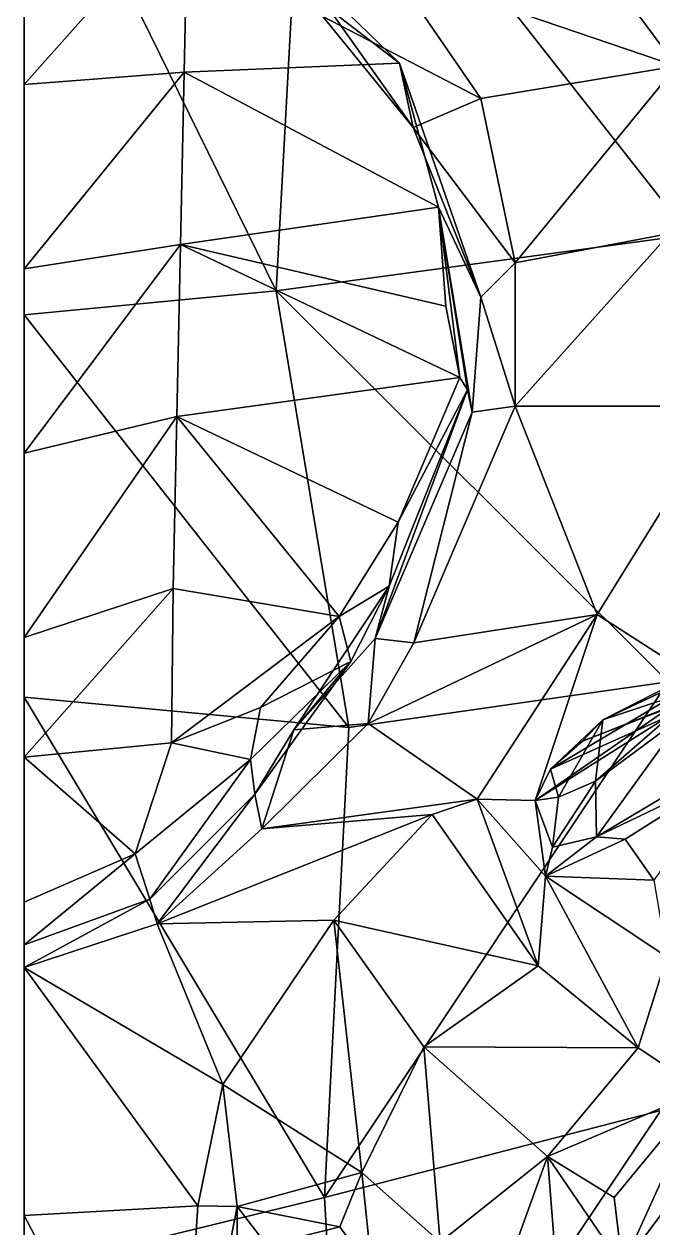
# Model space of a CAD drawing. Header units: metres. Extents: x -8 to 93, y -165 to 99.
# Drawn here: x 0 to 31.1, y -49.3 to 10.2 of the extents above; entities that cross this region are included whole.
import ezdxf

# ---------------------------------------------------------------- set-up
doc = ezdxf.new("R2010")
doc.units = ezdxf.units.M

msp = doc.modelspace()

# ---------------------------------------------------------------- linework, layer by layer
at = {"layer": 'skull_half'}
for points in [[(27.605, 31.598, 243.505), (32.267, 8.103, 250.325), (23.176, 20.342, 244.841)], [(27.605, 31.598, 243.505), (40.96, 21.846, 243.767), (32.267, 8.103, 250.325)], [(13.957, 23.883, 402.693), (0.021, 22.351, 403.947), (12.484, -3.002, 411.061)], [(13.957, 23.883, 402.693), (12.484, -3.002, 411.061), (32.892, -0.225, 405.591)], [(13.957, 23.883, 402.693), (32.892, -0.225, 405.591), (36.945, 21.2, 398.764)], [(0.021, 22.351, 403.947), (0.021, -4.193, 412.015), (12.484, -3.002, 411.061)], [(23.176, 20.342, 244.841), (32.267, 8.103, 250.325), (18.218, 12.898, 240.301)], [(8.111, 16.307, 246.311), (7.932, 7.802, 252.162), (0.021, 7.192, 251.586)], [(8.111, 16.307, 246.311), (0.021, 7.192, 251.586), (0.021, 16.303, 246.002)], [(8.111, 16.307, 246.311), (18.577, 8.246, 251.168), (7.932, 7.802, 252.162)], [(8.111, 16.307, 246.311), (13.534, 13.152, 249.094), (18.577, 8.246, 251.168)], [(14.794, 10.567, 242.1), (19.257, 5.072, 244.876), (13.534, 13.152, 249.094)], [(19.257, 5.072, 244.876), (18.577, 8.246, 251.168), (13.534, 13.152, 249.094)], [(18.218, 12.898, 240.301), (22.608, 6.503, 243.845), (14.794, 10.567, 242.1)], [(18.218, 12.898, 240.301), (32.267, 8.103, 250.325), (22.608, 6.503, 243.845)], [(14.794, 10.567, 242.1), (22.608, 6.503, 243.845), (19.257, 5.072, 244.876)], [(7.932, 7.802, 252.162), (7.753, -0.704, 258.014), (0.021, -1.919, 257.17)], [(7.932, 7.802, 252.162), (0.021, -1.919, 257.17), (0.021, 7.192, 251.586)], [(7.932, 7.802, 252.162), (20.5, 1.13, 253.294), (7.753, -0.704, 258.014)], [(18.577, 8.246, 251.168), (20.5, 1.13, 253.294), (7.932, 7.802, 252.162)], [(19.257, 5.072, 244.876), (22.608, -3.308, 244.883), (18.577, 8.246, 251.168)], [(22.608, -3.308, 244.883), (20.5, 1.13, 253.294), (18.577, 8.246, 251.168)], [(32.267, 8.103, 250.325), (24.298, -1.622, 245.483), (22.608, 6.503, 243.845)], [(24.298, -1.622, 245.483), (32.267, 8.103, 250.325), (31.946, -0.164, 252.778)], [(22.608, 6.503, 243.845), (24.298, -1.622, 245.483), (19.257, 5.072, 244.876)], [(19.257, 5.072, 244.876), (24.298, -1.622, 245.483), (22.608, -3.308, 244.883)], [(20.874, -3.75, 259.742), (7.753, -0.704, 258.014), (20.5, 1.13, 253.294)], [(20.5, 1.13, 253.294), (21.567, -7.276, 266.289), (20.874, -3.75, 259.742)], [(22.168, -9.004, 243.621), (20.5, 1.13, 253.294), (22.608, -3.308, 244.883)], [(22.168, -9.004, 243.621), (21.938, -7.895, 249.981), (20.5, 1.13, 253.294)], [(21.938, -7.895, 249.981), (21.567, -7.276, 266.289), (20.5, 1.13, 253.294)], [(32.892, -0.225, 405.591), (12.484, -3.002, 411.061), (31.863, -22.322, 408.896)], [(31.946, -0.164, 252.778), (24.292, -8.709, 243.819), (24.298, -1.622, 245.483)], [(31.946, -0.164, 252.778), (34.738, -8.704, 249.945), (24.292, -8.709, 243.819)], [(7.753, -0.704, 258.014), (7.575, -9.21, 263.865), (0.021, -11.03, 262.754)], [(7.753, -0.704, 258.014), (0.021, -11.03, 262.754), (0.021, -1.919, 257.17)], [(7.753, -0.704, 258.014), (21.567, -7.276, 266.289), (7.575, -9.21, 263.865)], [(21.567, -7.276, 266.289), (7.753, -0.704, 258.014), (20.874, -3.75, 259.742)], [(24.298, -1.622, 245.483), (24.292, -8.709, 243.819), (22.608, -3.308, 244.883)], [(12.484, -3.002, 411.061), (0.021, -4.193, 412.015), (16.069, -24.59, 414.029)], [(12.484, -3.002, 411.061), (16.069, -24.59, 414.029), (31.863, -22.322, 408.896)], [(22.608, -3.308, 244.883), (24.292, -8.709, 243.819), (22.168, -9.004, 243.621)], [(0.021, -4.193, 412.015), (0.021, -23.083, 415.22), (16.069, -24.59, 414.029)], [(21.567, -7.276, 266.289), (18.514, -14.441, 269.033), (7.575, -9.21, 263.865)], [(21.938, -7.895, 249.981), (18.514, -14.441, 269.033), (21.567, -7.276, 266.289)], [(22.168, -9.004, 243.621), (17.383, -20.176, 245.837), (21.938, -7.895, 249.981)], [(17.383, -20.176, 245.837), (18.07, -17.601, 253.806), (21.938, -7.895, 249.981)], [(21.938, -7.895, 249.981), (18.07, -17.601, 253.806), (18.514, -14.441, 269.033)], [(24.292, -8.709, 243.819), (19.282, -20.402, 247.765), (22.168, -9.004, 243.621)], [(24.292, -8.709, 243.819), (28.355, -18.999, 259.555), (19.282, -20.402, 247.765)], [(34.738, -8.704, 249.945), (28.355, -18.999, 259.555), (24.292, -8.709, 243.819)], [(34.738, -8.704, 249.945), (34.048, -22.654, 260.294), (28.355, -18.999, 259.555)], [(7.575, -9.21, 263.865), (7.396, -17.715, 269.717), (0.021, -20.141, 268.338)], [(7.575, -9.21, 263.865), (0.021, -20.141, 268.338), (0.021, -11.03, 262.754)], [(7.575, -9.21, 263.865), (15.598, -19.098, 270.56), (7.396, -17.715, 269.717)], [(7.575, -9.21, 263.865), (18.514, -14.441, 269.033), (15.598, -19.098, 270.56)], [(22.168, -9.004, 243.621), (19.282, -20.402, 247.765), (17.383, -20.176, 245.837)], [(18.07, -17.601, 253.806), (15.598, -19.098, 270.56), (18.514, -14.441, 269.033)], [(7.396, -17.715, 269.717), (7.31, -25.342, 275.486), (0.021, -26.047, 273.975)], [(7.396, -17.715, 269.717), (0.021, -26.047, 273.975), (0.021, -20.141, 268.338)], [(7.396, -17.715, 269.717), (15.598, -19.098, 270.56), (7.31, -25.342, 275.486)], [(17.383, -20.176, 245.837), (13.359, -24.692, 250.733), (18.07, -17.601, 253.806)], [(13.359, -24.692, 250.733), (16.171, -21.319, 258.08), (18.07, -17.601, 253.806)], [(18.07, -17.601, 253.806), (16.171, -21.319, 258.08), (15.598, -19.098, 270.56)], [(28.355, -18.999, 259.555), (22.419, -28.133, 268.409), (17.039, -24.388, 250.452)], [(28.355, -18.999, 259.555), (17.039, -24.388, 250.452), (19.282, -20.402, 247.765)], [(28.355, -18.999, 259.555), (25.293, -28.186, 268.153), (22.419, -28.133, 268.409)], [(28.355, -18.999, 259.555), (34.048, -22.654, 260.294), (25.293, -28.186, 268.153)], [(39.391, -20.636, 264.34), (39.046, -18.901, 271.492), (28.63, -24.211, 271.553)], [(39.046, -18.901, 271.492), (35.423, -21.002, 272.969), (28.63, -24.211, 271.553)], [(15.598, -19.098, 270.56), (11.713, -23.592, 275.412), (7.31, -25.342, 275.486)], [(16.171, -21.319, 258.08), (11.713, -23.592, 275.412), (15.598, -19.098, 270.56)], [(17.383, -20.176, 245.837), (17.039, -24.388, 250.452), (13.359, -24.692, 250.733)], [(19.282, -20.402, 247.765), (17.039, -24.388, 250.452), (17.383, -20.176, 245.837)], [(36.758, -20.259, 263.502), (25.293, -28.186, 268.153), (34.048, -22.654, 260.294)], [(36.758, -20.259, 263.502), (26.037, -26.642, 270.708), (25.293, -28.186, 268.153)], [(36.758, -20.259, 263.502), (38.266, -21.161, 263.515), (26.037, -26.642, 270.708)], [(39.391, -20.636, 264.34), (27.621, -25.251, 271.204), (38.266, -21.161, 263.515)], [(39.391, -20.636, 264.34), (28.63, -24.211, 271.553), (27.621, -25.251, 271.204)], [(16.171, -21.319, 258.08), (11.422, -27.883, 251.184), (11.218, -26.157, 257.088)], [(16.171, -21.319, 258.08), (11.218, -26.157, 257.088), (11.713, -23.592, 275.412)], [(13.359, -24.692, 250.733), (11.422, -27.883, 251.184), (16.171, -21.319, 258.08)], [(38.266, -21.161, 263.515), (27.621, -25.251, 271.204), (26.037, -26.642, 270.708)], [(35.423, -21.002, 272.969), (32.669, -23.979, 274.087), (28.266, -27.24, 274.355)], [(35.423, -21.002, 272.969), (28.266, -27.24, 274.355), (28.63, -24.211, 271.553)], [(31.863, -22.322, 408.896), (14.871, -47.815, 414.204), (31.501, -43.517, 409.892)], [(31.863, -22.322, 408.896), (16.069, -24.59, 414.029), (14.871, -47.815, 414.204)], [(0.021, -23.083, 415.22), (14.871, -47.815, 414.204), (16.069, -24.59, 414.029)], [(0.021, -23.083, 415.22), (0.021, -51.436, 414.779), (14.871, -47.815, 414.204)], [(11.713, -23.592, 275.412), (11.218, -26.157, 257.088), (7.31, -25.342, 275.486)], [(22.419, -28.133, 268.409), (11.777, -29.595, 253.285), (17.039, -24.388, 250.452)], [(17.039, -24.388, 250.452), (11.777, -29.595, 253.285), (13.359, -24.692, 250.733)], [(28.63, -24.211, 271.553), (26.037, -26.642, 270.708), (27.621, -25.251, 271.204)], [(26.037, -26.642, 270.708), (28.63, -24.211, 271.553), (26.439, -28.022, 273.219)], [(28.63, -24.211, 271.553), (28.266, -27.24, 274.355), (26.439, -28.022, 273.219)], [(32.669, -23.979, 274.087), (28.315, -29.994, 269.248), (28.266, -27.24, 274.355)], [(34.159, -26.514, 270.465), (28.315, -29.994, 269.248), (32.669, -23.979, 274.087)], [(13.359, -24.692, 250.733), (11.777, -29.595, 253.285), (11.422, -27.883, 251.184)], [(7.31, -25.342, 275.486), (5.516, -30.825, 256.991), (0.021, -26.047, 273.975)], [(11.218, -26.157, 257.088), (5.516, -30.825, 256.991), (7.31, -25.342, 275.486)], [(5.516, -30.825, 256.991), (0.021, -33.217, 258.761), (0.021, -26.047, 273.975)], [(11.218, -26.157, 257.088), (6.243, -33.06, 252.982), (5.516, -30.825, 256.991)], [(11.422, -27.883, 251.184), (6.243, -33.06, 252.982), (11.218, -26.157, 257.088)], [(25.293, -28.186, 268.153), (26.037, -26.642, 270.708), (26.439, -28.022, 273.219)], [(35.007, -26.778, 269.279), (28.315, -29.994, 269.248), (34.159, -26.514, 270.465)], [(28.266, -27.24, 274.355), (26.15, -30.497, 270.552), (26.439, -28.022, 273.219)], [(28.315, -29.994, 269.248), (26.15, -30.497, 270.552), (28.266, -27.24, 274.355)], [(35.007, -26.778, 269.279), (29.734, -30.108, 268.402), (28.315, -29.994, 269.248)], [(35.007, -26.778, 269.279), (31.147, -32.136, 268.446), (29.734, -30.108, 268.402)], [(11.422, -27.883, 251.184), (6.603, -34.282, 255.793), (6.243, -33.06, 252.982)], [(11.777, -29.595, 253.285), (6.603, -34.282, 255.793), (11.422, -27.883, 251.184)], [(22.419, -28.133, 268.409), (20.191, -28.889, 268.097), (11.777, -29.595, 253.285)], [(22.419, -28.133, 268.409), (25.44, -36.355, 274.602), (20.191, -28.889, 268.097)], [(22.419, -28.133, 268.409), (25.798, -31.934, 272.225), (25.44, -36.355, 274.602)], [(25.798, -31.934, 272.225), (22.419, -28.133, 268.409), (25.293, -28.186, 268.153)], [(25.293, -28.186, 268.153), (26.439, -28.022, 273.219), (26.15, -30.497, 270.552)], [(26.15, -30.497, 270.552), (25.798, -31.934, 272.225), (25.293, -28.186, 268.153)], [(6.603, -34.282, 255.793), (20.191, -28.889, 268.097), (15.335, -34.098, 266.49)], [(20.191, -28.889, 268.097), (6.603, -34.282, 255.793), (11.777, -29.595, 253.285)], [(20.191, -28.889, 268.097), (25.44, -36.355, 274.602), (15.335, -34.098, 266.49)], [(28.315, -29.994, 269.248), (25.798, -31.934, 272.225), (26.15, -30.497, 270.552)], [(28.315, -29.994, 269.248), (29.734, -30.108, 268.402), (25.798, -31.934, 272.225)], [(29.734, -30.108, 268.402), (31.147, -32.136, 268.446), (25.798, -31.934, 272.225)], [(6.243, -33.06, 252.982), (0.021, -35.329, 253.081), (5.516, -30.825, 256.991)], [(5.516, -30.825, 256.991), (0.021, -35.329, 253.081), (0.021, -33.217, 258.761)], [(25.798, -31.934, 272.225), (30.373, -40.415, 276.396), (25.44, -36.355, 274.602)], [(25.798, -31.934, 272.225), (31.147, -32.136, 268.446), (31.804, -35.917, 269.895)], [(31.804, -35.917, 269.895), (30.373, -40.415, 276.396), (25.798, -31.934, 272.225)], [(6.603, -34.282, 255.793), (0.021, -36.453, 257.678), (6.243, -33.06, 252.982)], [(6.243, -33.06, 252.982), (0.021, -36.453, 257.678), (0.021, -35.329, 253.081)], [(9.841, -42.233, 265.736), (0.021, -36.453, 257.678), (6.603, -34.282, 255.793)], [(6.603, -34.282, 255.793), (15.335, -34.098, 266.49), (9.841, -42.233, 265.736)], [(9.841, -42.233, 265.736), (15.335, -34.098, 266.49), (16.716, -46.576, 276.98)], [(25.44, -36.355, 274.602), (19.789, -40.365, 275.932), (15.335, -34.098, 266.49)], [(15.335, -34.098, 266.49), (19.789, -40.365, 275.932), (16.716, -46.576, 276.98)], [(33.561, -42.531, 282.11), (30.373, -40.415, 276.396), (31.804, -35.917, 269.895)], [(0.021, -36.453, 257.678), (9.841, -42.233, 265.736), (8.608, -48.226, 268.796)], [(0.021, -36.453, 257.678), (8.608, -48.226, 268.796), (0.021, -48.704, 264.921)], [(25.44, -36.355, 274.602), (30.373, -40.415, 276.396), (19.789, -40.365, 275.932)], [(19.789, -40.365, 275.932), (20.594, -50.028, 279.134), (16.716, -46.576, 276.98)], [(19.789, -40.365, 275.932), (25.899, -45.787, 278.825), (20.594, -50.028, 279.134)], [(19.789, -40.365, 275.932), (30.373, -40.415, 276.396), (25.899, -45.787, 278.825)], [(33.561, -42.531, 282.11), (25.899, -45.787, 278.825), (30.373, -40.415, 276.396)], [(9.841, -42.233, 265.736), (10.549, -48.261, 275.725), (8.608, -48.226, 268.796)], [(16.716, -46.576, 276.98), (10.549, -48.261, 275.725), (9.841, -42.233, 265.736)], [(33.561, -42.531, 282.11), (29.186, -47.809, 281.016), (25.899, -45.787, 278.825)], [(33.561, -42.531, 282.11), (29.604, -51.224, 279.774), (29.186, -47.809, 281.016)], [(34.378, -44.781, 277.007), (29.604, -51.224, 279.774), (33.561, -42.531, 282.11)], [(31.501, -43.517, 409.892), (14.871, -47.815, 414.204), (15.964, -66.691, 410.957)], [(31.501, -43.517, 409.892), (15.964, -66.691, 410.957), (33.141, -63.96, 407.044)], [(34.378, -44.781, 277.007), (36.449, -46.652, 277.562), (29.604, -51.224, 279.774)], [(25.899, -45.787, 278.825), (22.374, -55.554, 279.037), (20.594, -50.028, 279.134)], [(25.899, -45.787, 278.825), (26.454, -52.926, 279.467), (22.374, -55.554, 279.037)], [(25.899, -45.787, 278.825), (29.186, -47.809, 281.016), (29.604, -51.224, 279.774)], [(25.899, -45.787, 278.825), (29.604, -51.224, 279.774), (26.454, -52.926, 279.467)], [(16.716, -46.576, 276.98), (15.629, -49.263, 282.363), (10.549, -48.261, 275.725)], [(16.716, -46.576, 276.98), (17.229, -51.483, 281.611), (15.629, -49.263, 282.363)], [(16.716, -46.576, 276.98), (20.594, -50.028, 279.134), (17.229, -51.483, 281.611)], [(36.449, -46.652, 277.562), (30.046, -55.479, 275.192), (29.604, -51.224, 279.774)], [(36.449, -46.652, 277.562), (37.734, -50.198, 274.898), (30.046, -55.479, 275.192)], [(14.871, -47.815, 414.204), (0.021, -51.436, 414.779), (15.964, -66.691, 410.957)], [(8.608, -48.226, 268.796), (7.637, -63.208, 274.672), (0.021, -48.704, 264.921)], [(0.021, -48.704, 264.921), (7.637, -63.208, 274.672), (0.021, -56.703, 267.976)], [(8.608, -48.226, 268.796), (10.549, -48.261, 275.725), (7.637, -63.208, 274.672)], [(10.549, -48.261, 275.725), (10.61, -58.662, 275.667), (7.637, -63.208, 274.672)], [(10.61, -58.662, 275.667), (10.549, -48.261, 275.725), (12.014, -50.165, 279.31)], [(10.549, -48.261, 275.725), (15.629, -49.263, 282.363), (12.014, -50.165, 279.31)], [(15.629, -49.263, 282.363), (17.229, -51.483, 281.611), (12.014, -50.165, 279.31)]]:
    msp.add_3dface(points, dxfattribs=at)

doc.saveas('drawing.dxf')
